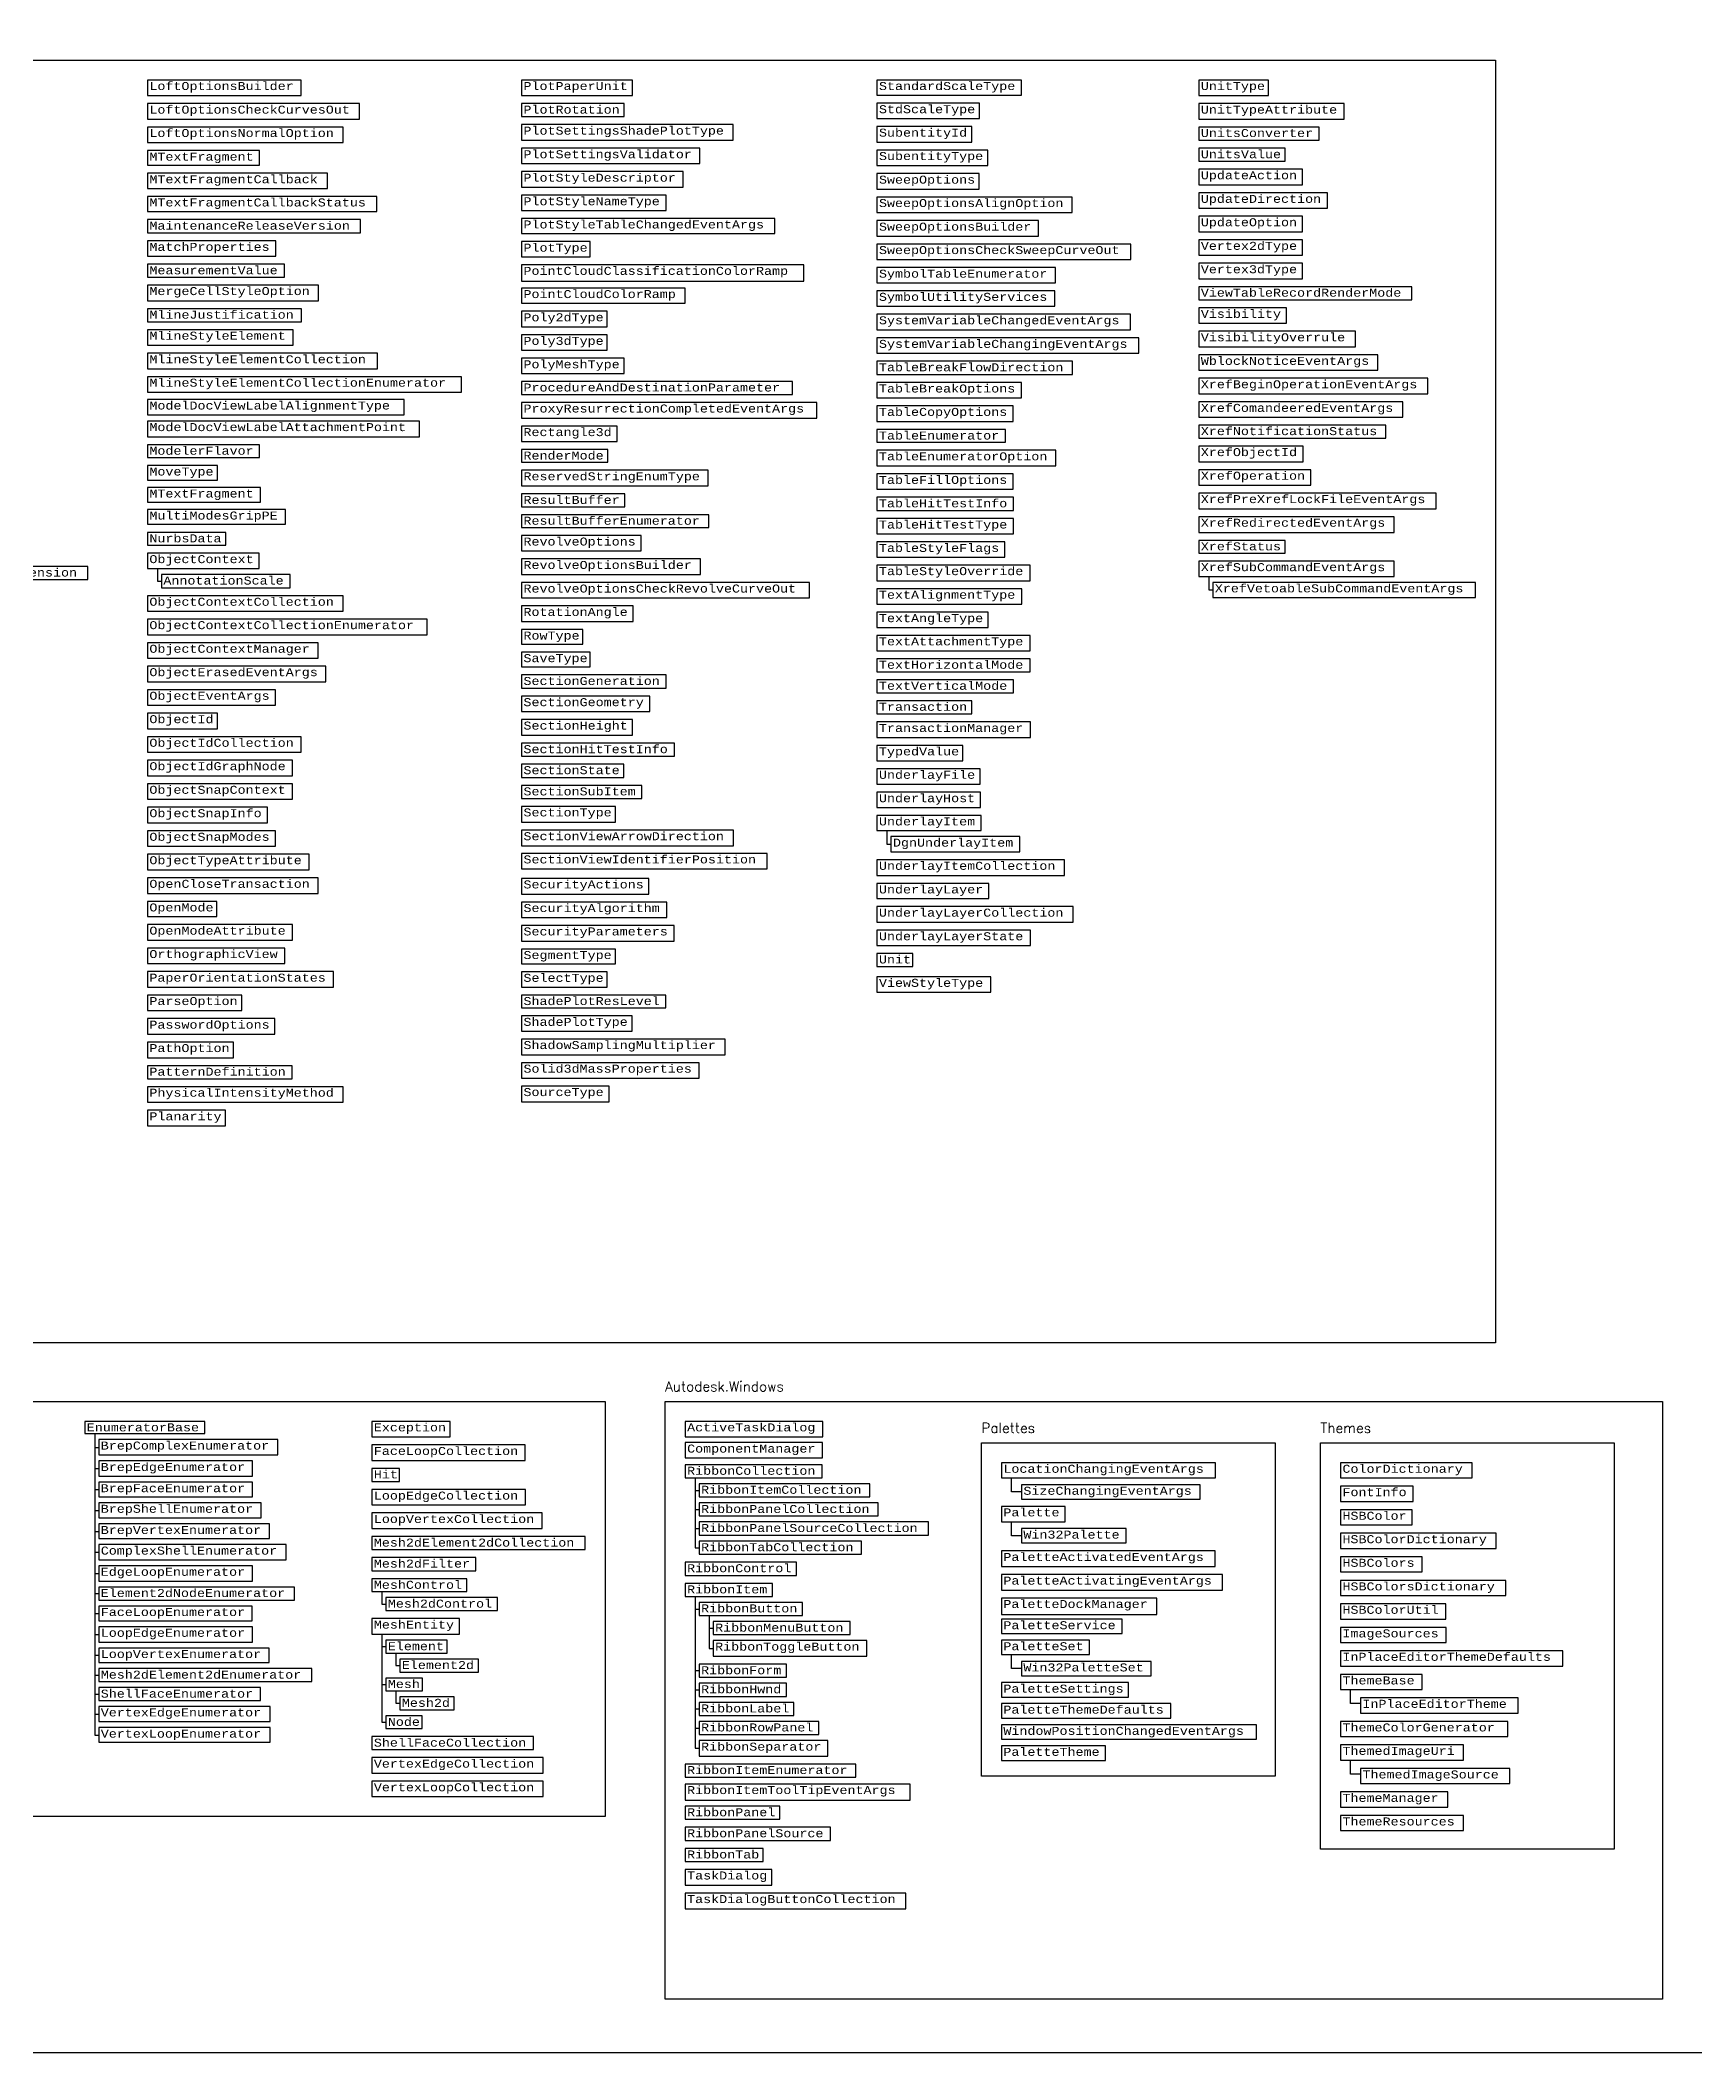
# Model space of a CAD drawing. Header units: inches. Extents: x 349 to 917, y -344 to 10.
# Drawn here: x 755.4 to 838.1, y -185.2 to -84.6 of the extents above; entities that cross this region are included whole.
import ezdxf

# ---------------------------------------------------------------- set-up
doc = ezdxf.new("R2010")
doc.units = ezdxf.units.IN
doc.header["$MEASUREMENT"] = 0
doc.layers.add('Managed classes', color=3, linetype='Continuous')
doc.layers.add('ObjectARX 2009 Managed classes', color=7, linetype='Continuous')
doc.styles.add('Categories', font='romanc.shx', dxfattribs={"height": 0.5})
doc.styles.add('PureManaged', font='cour.ttf', dxfattribs={"height": 0.4})
doc.styles.get("Standard").update_dxf_attribs({"font": 'cour.ttf'})

msp = doc.modelspace()

# ---------------------------------------------------------------- linework, layer by layer
for p, q in [((761.26, -111.04), (761.26, -111.67)), ((813.82, -111.43), (813.82, -112.11)), ((761.26, -111.67), (761.46, -111.67)), ((813.82, -112.11), (814.02, -112.11)), ((797.73, -124.14), (797.73, -124.82)), ((797.73, -124.82), (797.93, -124.82)), ((758.13, -154.28), (758.13, -169.35)), ((758.13, -154.97), (758.33, -154.97)), ((758.13, -156.03), (758.33, -156.03)), ((788.14, -156.49), (788.14, -159.99)), ((803.95, -157.2), (803.95, -156.5)), ((758.13, -157.07), (758.33, -157.07)), ((788.14, -157.12), (788.34, -157.12)), ((804.45, -157.2), (803.95, -157.2)), ((758.13, -158.12), (758.33, -158.12)), ((788.14, -158.08), (788.34, -158.08)), ((803.95, -159.39), (803.95, -158.69)), ((758.13, -159.17), (758.33, -159.17)), ((788.14, -159.03), (788.34, -159.03)), ((804.45, -159.39), (803.95, -159.39)), ((758.13, -160.21), (758.33, -160.21)), ((788.14, -159.99), (788.34, -159.99)), ((758.13, -161.27), (758.33, -161.27)), ((758.13, -162.28), (758.33, -162.28)), ((772.48, -162.18), (772.48, -162.8)), ((772.48, -162.8), (772.68, -162.8)), ((788.14, -162.42), (788.14, -170.01)), ((758.13, -163.27), (758.33, -163.27)), ((788.14, -163.05), (788.34, -163.05)), ((788.84, -163.38), (788.84, -165.02)), ((758.13, -164.32), (758.33, -164.32)), ((772.48, -164.31), (772.48, -168.71)), ((772.48, -164.93), (772.68, -164.93)), ((788.84, -164), (789.04, -164)), ((758.13, -165.36), (758.33, -165.36)), ((773.18, -165.25), (773.18, -165.87)), ((773.18, -165.87), (773.38, -165.87)), ((788.84, -165.02), (789.04, -165.02)), ((803.95, -166.03), (803.95, -165.33)), ((758.13, -166.35), (758.33, -166.35)), ((772.48, -166.82), (772.68, -166.82)), ((788.14, -166.13), (788.34, -166.13)), ((804.45, -166.03), (803.95, -166.03)), ((758.13, -167.3), (758.33, -167.3)), ((773.18, -167.14), (773.18, -167.76)), ((773.18, -167.76), (773.38, -167.76)), ((788.14, -167.09), (788.34, -167.09)), ((820.9, -167.77), (820.9, -167.08)), ((821.4, -167.77), (820.9, -167.77)), ((758.13, -168.3), (758.33, -168.3)), ((772.48, -168.71), (772.68, -168.71)), ((788.14, -168.04), (788.34, -168.04)), ((788.14, -169), (788.34, -169)), ((758.13, -169.35), (758.33, -169.35)), ((788.14, -170.01), (788.34, -170.01)), ((820.9, -171.3), (820.9, -170.6)), ((821.4, -171.3), (820.9, -171.3))]:
    msp.add_line(p, q)
for points in [[(636.23, 1.1), (917.48, 1.1), (917.48, -185.23), (636.23, -185.23)], [(639.23, -85.62), (828.15, -85.62), (828.15, -149.74), (639.23, -149.74)], [(760.76, -86.62), (760.76, -87.4), (768.44, -87.4), (768.44, -86.62)], [(779.46, -86.62), (779.46, -87.4), (785.01, -87.4), (785.01, -86.62)], [(797.23, -86.62), (797.23, -87.38), (804.46, -87.38), (804.46, -86.62)], [(813.32, -86.62), (813.32, -87.4), (816.8, -87.4), (816.8, -86.62)], [(760.76, -87.8), (760.76, -88.57), (771.37, -88.57), (771.37, -87.8)], [(779.46, -87.8), (779.46, -88.45), (784.6, -88.45), (784.6, -87.8)], [(797.23, -87.78), (797.23, -88.55), (802.36, -88.55), (802.36, -87.78)], [(813.32, -87.8), (813.32, -88.57), (820.58, -88.57), (820.58, -87.8)], [(760.76, -88.97), (760.76, -89.75), (770.54, -89.75), (770.54, -88.97)], [(779.46, -88.85), (779.46, -89.63), (790.05, -89.63), (790.05, -88.85)], [(797.23, -88.95), (797.23, -89.72), (801.98, -89.72), (801.98, -88.95)], [(813.32, -88.97), (813.32, -89.63), (819.34, -89.63), (819.34, -88.97)], [(760.76, -90.15), (760.76, -90.88), (766.36, -90.88), (766.36, -90.15)], [(779.46, -90.03), (779.46, -90.8), (788.38, -90.8), (788.38, -90.03)], [(797.23, -90.12), (797.23, -90.9), (802.78, -90.9), (802.78, -90.12)], [(813.32, -90.03), (813.32, -90.68), (817.64, -90.68), (817.64, -90.03)], [(760.76, -91.28), (760.76, -92.04), (769.76, -92.04), (769.76, -91.28)], [(779.46, -91.2), (779.46, -91.98), (787.54, -91.98), (787.54, -91.2)], [(797.23, -91.3), (797.23, -92.07), (802.34, -92.07), (802.34, -91.3)], [(813.32, -91.08), (813.32, -91.86), (818.5, -91.86), (818.5, -91.08)], [(760.76, -92.44), (760.76, -93.2), (772.23, -93.2), (772.23, -92.44)], [(779.46, -92.38), (779.46, -93.14), (786.69, -93.14), (786.69, -92.38)], [(797.23, -92.47), (797.23, -93.25), (806.99, -93.25), (806.99, -92.47)], [(813.32, -92.26), (813.32, -93.03), (819.76, -93.03), (819.76, -92.26)], [(779.46, -93.54), (779.46, -94.3), (792.13, -94.3), (792.13, -93.54)], [(813.32, -93.43), (813.32, -94.21), (818.5, -94.21), (818.5, -93.43)], [(760.76, -93.6), (760.76, -94.26), (771.42, -94.26), (771.42, -93.6)], [(797.23, -93.65), (797.23, -94.42), (805.31, -94.42), (805.31, -93.65)], [(760.76, -94.66), (760.76, -95.43), (767.18, -95.43), (767.18, -94.66)], [(779.46, -94.7), (779.46, -95.46), (782.9, -95.46), (782.9, -94.7)], [(797.23, -94.82), (797.23, -95.6), (809.92, -95.6), (809.92, -94.82)], [(813.32, -94.61), (813.32, -95.38), (818.51, -95.38), (818.51, -94.61)], [(760.76, -95.83), (760.76, -96.47), (767.62, -96.47), (767.62, -95.83)], [(779.46, -95.86), (779.46, -96.67), (793.57, -96.67), (793.57, -95.86)], [(797.23, -96), (797.23, -96.76), (806.15, -96.76), (806.15, -96)], [(813.32, -95.78), (813.32, -96.55), (818.51, -96.55), (818.51, -95.78)], [(760.76, -96.87), (760.76, -97.65), (769.31, -97.65), (769.31, -96.87)], [(779.46, -97.02), (779.46, -97.78), (787.64, -97.78), (787.64, -97.02)], [(797.23, -97.16), (797.23, -97.93), (806.12, -97.93), (806.12, -97.16)], [(813.32, -96.95), (813.32, -97.61), (823.97, -97.61), (823.97, -96.95)], [(760.76, -98.05), (760.76, -98.7), (768.47, -98.7), (768.47, -98.05)], [(779.46, -98.18), (779.46, -98.96), (783.75, -98.96), (783.75, -98.18)], [(797.23, -98.33), (797.23, -99.11), (809.9, -99.11), (809.9, -98.33)], [(813.32, -98.01), (813.32, -98.78), (817.7, -98.78), (817.7, -98.01)], [(760.76, -99.1), (760.76, -99.88), (768.04, -99.88), (768.04, -99.1)], [(779.46, -99.36), (779.46, -100.13), (783.75, -100.13), (783.75, -99.36)], [(797.23, -99.51), (797.23, -100.28), (810.32, -100.28), (810.32, -99.51)], [(813.32, -99.18), (813.32, -99.96), (821.16, -99.96), (821.16, -99.18)], [(760.76, -100.28), (760.76, -101.05), (772.26, -101.05), (772.26, -100.28)], [(779.46, -100.53), (779.46, -101.29), (784.59, -101.29), (784.59, -100.53)], [(813.32, -100.36), (813.32, -101.13), (822.26, -101.13), (822.26, -100.36)], [(760.76, -101.45), (760.76, -102.23), (776.46, -102.23), (776.46, -101.45)], [(797.23, -100.68), (797.23, -101.34), (807.01, -101.34), (807.01, -100.68)], [(813.32, -101.53), (813.32, -102.31), (824.77, -102.31), (824.77, -101.53)], [(760.76, -102.59), (760.76, -103.36), (773.59, -103.36), (773.59, -102.59)], [(779.46, -101.69), (779.46, -102.34), (793, -102.34), (793, -101.69)], [(797.23, -101.74), (797.23, -102.51), (804.46, -102.51), (804.46, -101.74)], [(779.46, -102.74), (779.46, -103.52), (794.23, -103.52), (794.23, -102.74)], [(797.23, -102.91), (797.23, -103.69), (804.04, -103.69), (804.04, -102.91)], [(813.32, -102.71), (813.32, -103.47), (823.51, -103.47), (823.51, -102.71)], [(760.76, -103.67), (760.76, -104.45), (774.36, -104.45), (774.36, -103.67)], [(779.46, -103.92), (779.46, -104.69), (784.24, -104.69), (784.24, -103.92)], [(797.23, -104.09), (797.23, -104.73), (803.65, -104.73), (803.65, -104.09)], [(813.32, -103.87), (813.32, -104.52), (822.67, -104.52), (822.67, -103.87)], [(760.76, -104.85), (760.76, -105.49), (766.37, -105.49), (766.37, -104.85)], [(779.46, -105.09), (779.46, -105.73), (783.78, -105.73), (783.78, -105.09)], [(797.23, -105.13), (797.23, -105.91), (806.17, -105.91), (806.17, -105.13)], [(813.32, -104.92), (813.32, -105.7), (818.53, -105.7), (818.53, -104.92)], [(760.76, -105.89), (760.76, -106.62), (764.26, -106.62), (764.26, -105.89)], [(779.46, -106.13), (779.46, -106.91), (788.79, -106.91), (788.79, -106.13)], [(797.23, -106.31), (797.23, -107.08), (804.04, -107.08), (804.04, -106.31)], [(813.32, -106.1), (813.32, -106.87), (818.92, -106.87), (818.92, -106.1)], [(760.76, -106.99), (760.76, -107.72), (766.41, -107.72), (766.41, -106.99)], [(779.46, -107.31), (779.46, -107.95), (784.63, -107.95), (784.63, -107.31)], [(797.23, -107.48), (797.23, -108.14), (804.06, -108.14), (804.06, -107.48)], [(813.32, -107.27), (813.32, -108.05), (825.19, -108.05), (825.19, -107.27)], [(760.76, -108.09), (760.76, -108.83), (767.67, -108.83), (767.67, -108.09)], [(779.46, -108.35), (779.46, -108.99), (788.83, -108.99), (788.83, -108.35)], [(797.23, -108.54), (797.23, -109.31), (804.05, -109.31), (804.05, -108.54)], [(813.32, -108.45), (813.32, -109.23), (823.09, -109.23), (823.09, -108.45)], [(760.76, -109.23), (760.76, -109.87), (764.68, -109.87), (764.68, -109.23)], [(779.46, -109.39), (779.46, -110.16), (785.44, -110.16), (785.44, -109.39)], [(813.32, -109.63), (813.32, -110.27), (817.63, -110.27), (817.63, -109.63)], [(760.76, -110.27), (760.76, -111.04), (766.34, -111.04), (766.34, -110.27)], [(779.46, -110.56), (779.46, -111.34), (788.41, -111.34), (788.41, -110.56)], [(797.23, -109.71), (797.23, -110.47), (803.62, -110.47), (803.62, -109.71)], [(745.52, -110.94), (745.52, -111.59), (757.78, -111.59), (757.78, -110.94)], [(761.46, -111.34), (761.46, -112), (767.9, -112), (767.9, -111.34)], [(797.23, -110.87), (797.23, -111.65), (804.89, -111.65), (804.89, -110.87)], [(813.32, -110.67), (813.32, -111.43), (823.09, -111.43), (823.09, -110.67)], [(760.76, -112.4), (760.76, -113.17), (770.55, -113.17), (770.55, -112.4)], [(779.46, -111.74), (779.46, -112.51), (793.86, -112.51), (793.86, -111.74)], [(797.23, -112.05), (797.23, -112.82), (804.47, -112.82), (804.47, -112.05)], [(814.02, -111.73), (814.02, -112.49), (827.15, -112.49), (827.15, -111.73)], [(760.76, -113.57), (760.76, -114.35), (774.75, -114.35), (774.75, -113.57)], [(779.46, -112.91), (779.46, -113.69), (785.04, -113.69), (785.04, -112.91)], [(797.23, -113.22), (797.23, -113.98), (802.79, -113.98), (802.79, -113.22)], [(779.46, -114.09), (779.46, -114.82), (782.52, -114.82), (782.52, -114.09)], [(797.23, -114.38), (797.23, -115.15), (804.89, -115.15), (804.89, -114.38)], [(760.76, -114.75), (760.76, -115.52), (769.29, -115.52), (769.29, -114.75)], [(779.46, -115.22), (779.46, -115.96), (782.9, -115.96), (782.9, -115.22)], [(797.23, -115.55), (797.23, -116.2), (804.89, -116.2), (804.89, -115.55)], [(760.76, -115.92), (760.76, -116.7), (769.68, -116.7), (769.68, -115.92)], [(779.46, -116.36), (779.46, -117.02), (786.7, -117.02), (786.7, -116.36)], [(797.23, -116.6), (797.23, -117.25), (804.05, -117.25), (804.05, -116.6)], [(760.76, -117.1), (760.76, -117.87), (767.16, -117.87), (767.16, -117.1)], [(779.46, -117.42), (779.46, -118.19), (785.88, -118.19), (785.88, -117.42)], [(797.23, -117.65), (797.23, -118.31), (801.97, -118.31), (801.97, -117.65)], [(760.76, -118.27), (760.76, -119.05), (764.27, -119.05), (764.27, -118.27)], [(779.46, -118.59), (779.46, -119.37), (785.01, -119.37), (785.01, -118.59)], [(760.76, -119.45), (760.76, -120.22), (768.45, -120.22), (768.45, -119.45)], [(797.23, -118.71), (797.23, -119.48), (804.91, -119.48), (804.91, -118.71)], [(760.76, -120.62), (760.76, -121.4), (768.02, -121.4), (768.02, -120.62)], [(779.46, -119.77), (779.46, -120.42), (787.11, -120.42), (787.11, -119.77)], [(797.23, -119.88), (797.23, -120.65), (801.53, -120.65), (801.53, -119.88)], [(779.46, -120.82), (779.46, -121.48), (784.58, -121.48), (784.58, -120.82)], [(797.23, -121.05), (797.23, -121.82), (802.39, -121.82), (802.39, -121.05)], [(760.76, -121.8), (760.76, -122.57), (768.02, -122.57), (768.02, -121.8)], [(779.46, -121.88), (779.46, -122.53), (785.47, -122.53), (785.47, -121.88)], [(797.23, -122.22), (797.23, -122.98), (802.4, -122.98), (802.4, -122.22)], [(760.76, -122.97), (760.76, -123.75), (766.76, -123.75), (766.76, -122.97)], [(779.46, -122.93), (779.46, -123.71), (784.16, -123.71), (784.16, -122.93)], [(797.23, -123.38), (797.23, -124.14), (802.44, -124.14), (802.44, -123.38)], [(760.76, -124.15), (760.76, -124.92), (767.16, -124.92), (767.16, -124.15)], [(779.46, -124.12), (779.46, -124.9), (790.06, -124.9), (790.06, -124.12)], [(797.93, -124.44), (797.93, -125.2), (804.38, -125.2), (804.38, -124.44)], [(760.76, -125.32), (760.76, -126.1), (768.85, -126.1), (768.85, -125.32)], [(779.46, -125.28), (779.46, -126.05), (791.75, -126.05), (791.75, -125.28)], [(797.23, -125.6), (797.23, -126.38), (806.61, -126.38), (806.61, -125.6)], [(760.76, -126.5), (760.76, -127.28), (769.29, -127.28), (769.29, -126.5)], [(779.46, -126.53), (779.46, -127.31), (785.83, -127.31), (785.83, -126.53)], [(760.76, -127.68), (760.76, -128.44), (764.23, -128.44), (764.23, -127.68)], [(779.46, -127.71), (779.46, -128.48), (786.73, -128.48), (786.73, -127.71)], [(797.23, -126.78), (797.23, -127.54), (802.83, -127.54), (802.83, -126.78)], [(797.23, -127.94), (797.23, -128.72), (807.03, -128.72), (807.03, -127.94)], [(760.76, -128.84), (760.76, -129.61), (768.01, -129.61), (768.01, -128.84)], [(779.46, -128.88), (779.46, -129.66), (787.09, -129.66), (787.09, -128.88)], [(797.23, -129.12), (797.23, -129.88), (804.91, -129.88), (804.91, -129.12)], [(760.76, -130.01), (760.76, -130.79), (767.63, -130.79), (767.63, -130.01)], [(779.46, -130.06), (779.46, -130.8), (784.16, -130.8), (784.16, -130.06)], [(797.23, -130.28), (797.23, -130.93), (799.03, -130.93), (799.03, -130.28)], [(760.76, -131.19), (760.76, -131.96), (770.07, -131.96), (770.07, -131.19)], [(779.46, -131.2), (779.46, -131.96), (783.74, -131.96), (783.74, -131.2)], [(797.23, -131.45), (797.23, -132.21), (802.93, -132.21), (802.93, -131.45)], [(760.76, -132.36), (760.76, -133.14), (765.48, -133.14), (765.48, -132.36)], [(779.46, -132.36), (779.46, -133), (786.67, -133), (786.67, -132.36)], [(760.76, -133.54), (760.76, -134.31), (767.13, -134.31), (767.13, -133.54)], [(779.46, -133.4), (779.46, -134.16), (785, -134.16), (785, -133.4)], [(760.76, -134.71), (760.76, -135.49), (765.06, -135.49), (765.06, -134.71)], [(779.46, -134.56), (779.46, -135.34), (789.64, -135.34), (789.64, -134.56)], [(779.46, -135.74), (779.46, -136.51), (788.35, -136.51), (788.35, -135.74)], [(760.76, -135.89), (760.76, -136.54), (768, -136.54), (768, -135.89)], [(760.76, -136.94), (760.76, -137.72), (770.55, -137.72), (770.55, -136.94)], [(779.46, -136.91), (779.46, -137.69), (783.84, -137.69), (783.84, -136.91)], [(760.76, -138.12), (760.76, -138.89), (764.66, -138.89), (764.66, -138.12)], [(743.83, -152.67), (783.64, -152.67), (783.64, -173.43), (743.83, -173.43)], [(786.64, -152.67), (836.49, -152.67), (836.49, -182.56), (786.64, -182.56)], [(757.63, -153.67), (757.63, -154.28), (763.63, -154.28), (763.63, -153.67)], [(771.98, -153.67), (771.98, -154.45), (775.89, -154.45), (775.89, -153.67)], [(787.64, -153.67), (787.64, -154.45), (794.53, -154.45), (794.53, -153.67)], [(758.33, -154.58), (758.33, -155.35), (767.28, -155.35), (767.28, -154.58)], [(771.98, -154.85), (771.98, -155.62), (779.65, -155.62), (779.65, -154.85)], [(787.64, -154.73), (787.64, -155.5), (794.5, -155.5), (794.5, -154.73)], [(802.45, -154.74), (817.13, -154.74), (817.13, -171.41), (802.45, -171.41)], [(819.4, -154.74), (834.08, -154.74), (834.08, -175.06), (819.4, -175.06)], [(758.33, -155.65), (758.33, -156.41), (766.02, -156.41), (766.02, -155.65)], [(787.64, -155.84), (787.64, -156.49), (794.49, -156.49), (794.49, -155.84)], [(803.45, -155.74), (803.45, -156.5), (814.15, -156.5), (814.15, -155.74)], [(820.4, -155.74), (820.4, -156.5), (826.99, -156.5), (826.99, -155.74)], [(758.33, -156.71), (758.33, -157.44), (766.02, -157.44), (766.02, -156.71)], [(771.98, -156.02), (771.98, -156.68), (773.36, -156.68), (773.36, -156.02)], [(788.34, -156.79), (788.34, -157.45), (796.87, -157.45), (796.87, -156.79)], [(804.45, -156.84), (804.45, -157.56), (813.39, -157.56), (813.39, -156.84)], [(820.4, -156.91), (820.4, -157.67), (824.04, -157.67), (824.04, -156.91)], [(758.33, -157.74), (758.33, -158.5), (766.44, -158.5), (766.44, -157.74)], [(771.98, -157.08), (771.98, -157.85), (779.66, -157.85), (779.66, -157.08)], [(788.34, -157.75), (788.34, -158.4), (797.29, -158.4), (797.29, -157.75)], [(803.45, -157.92), (803.45, -158.69), (806.64, -158.69), (806.64, -157.92)], [(758.33, -158.8), (758.33, -159.53), (766.86, -159.53), (766.86, -158.8)], [(771.98, -158.25), (771.98, -159.03), (780.5, -159.03), (780.5, -158.25)], [(788.34, -158.7), (788.34, -159.36), (799.81, -159.36), (799.81, -158.7)], [(820.4, -158.09), (820.4, -158.85), (823.99, -158.85), (823.99, -158.09)], [(758.33, -159.83), (758.33, -160.59), (767.69, -160.59), (767.69, -159.83)], [(771.98, -159.43), (771.98, -160.08), (782.64, -160.08), (782.64, -159.43)], [(788.34, -159.66), (788.34, -160.31), (796.45, -160.31), (796.45, -159.66)], [(804.45, -159.03), (804.45, -159.75), (809.69, -159.75), (809.69, -159.03)], [(820.4, -159.26), (820.4, -160.03), (828.19, -160.03), (828.19, -159.26)], [(758.33, -160.89), (758.33, -161.65), (766.02, -161.65), (766.02, -160.89)], [(771.98, -160.48), (771.98, -161.14), (777.18, -161.14), (777.18, -160.48)], [(787.64, -160.71), (787.64, -161.37), (793.21, -161.37), (793.21, -160.71)], [(803.45, -160.15), (803.45, -160.93), (814.13, -160.93), (814.13, -160.15)], [(820.4, -160.44), (820.4, -161.2), (824.49, -161.2), (824.49, -160.44)], [(758.33, -161.95), (758.33, -162.6), (768.12, -162.6), (768.12, -161.95)], [(771.98, -161.54), (771.98, -162.18), (776.73, -162.18), (776.73, -161.54)], [(787.64, -161.77), (787.64, -162.42), (792.01, -162.42), (792.01, -161.77)], [(803.45, -161.33), (803.45, -162.1), (814.51, -162.1), (814.51, -161.33)], [(820.4, -161.62), (820.4, -162.38), (828.67, -162.38), (828.67, -161.62)], [(758.33, -162.9), (758.33, -163.64), (766, -163.64), (766, -162.9)], [(772.68, -162.48), (772.68, -163.13), (778.27, -163.13), (778.27, -162.48)], [(788.34, -162.72), (788.34, -163.38), (793.51, -163.38), (793.51, -162.72)], [(803.45, -162.5), (803.45, -163.32), (811.22, -163.32), (811.22, -162.5)], [(820.4, -162.79), (820.4, -163.55), (825.67, -163.55), (825.67, -162.79)], [(758.33, -163.94), (758.33, -164.7), (766.01, -164.7), (766.01, -163.94)], [(771.98, -163.53), (771.98, -164.31), (776.36, -164.31), (776.36, -163.53)], [(789.04, -163.68), (789.04, -164.33), (795.89, -164.33), (795.89, -163.68)], [(803.45, -163.56), (803.45, -164.28), (809.49, -164.28), (809.49, -163.56)], [(820.4, -163.97), (820.4, -164.73), (825.68, -164.73), (825.68, -163.97)], [(772.68, -164.61), (772.68, -165.25), (775.75, -165.25), (775.75, -164.61)], [(789.04, -164.63), (789.04, -165.41), (796.73, -165.41), (796.73, -164.63)], [(803.45, -164.61), (803.45, -165.33), (807.85, -165.33), (807.85, -164.61)], [(758.33, -165), (758.33, -165.73), (766.85, -165.73), (766.85, -165)], [(773.38, -165.55), (773.38, -166.2), (777.32, -166.2), (777.32, -165.55)], [(788.34, -165.81), (788.34, -166.46), (792.71, -166.46), (792.71, -165.81)], [(804.45, -165.67), (804.45, -166.39), (810.94, -166.39), (810.94, -165.67)], [(820.4, -165.14), (820.4, -165.9), (831.52, -165.9), (831.52, -165.14)], [(758.33, -166.03), (758.33, -166.68), (768.98, -166.68), (768.98, -166.03)], [(758.33, -166.98), (758.33, -167.62), (766.41, -167.62), (766.41, -166.98)], [(772.68, -166.5), (772.68, -167.14), (774.52, -167.14), (774.52, -166.5)], [(788.34, -166.76), (788.34, -167.42), (792.7, -167.42), (792.7, -166.76)], [(803.45, -166.73), (803.45, -167.45), (809.81, -167.45), (809.81, -166.73)], [(820.4, -166.32), (820.4, -167.08), (824.49, -167.08), (824.49, -166.32)], [(758.33, -167.92), (758.33, -168.68), (766.89, -168.68), (766.89, -167.92)], [(773.38, -167.44), (773.38, -168.09), (776.09, -168.09), (776.09, -167.44)], [(788.34, -167.72), (788.34, -168.37), (793.07, -168.37), (793.07, -167.72)], [(803.45, -167.78), (803.45, -168.5), (811.92, -168.5), (811.92, -167.78)], [(821.4, -167.49), (821.4, -168.25), (829.29, -168.25), (829.29, -167.49)], [(758.33, -168.98), (758.33, -169.71), (766.89, -169.71), (766.89, -168.98)], [(772.68, -168.39), (772.68, -169.03), (774.49, -169.03), (774.49, -168.39)], [(788.34, -168.67), (788.34, -169.33), (794.33, -169.33), (794.33, -168.67)], [(803.45, -168.84), (803.45, -169.56), (816.2, -169.56), (816.2, -168.84)], [(820.4, -168.67), (820.4, -169.43), (828.76, -169.43), (828.76, -168.67)], [(771.98, -169.43), (771.98, -170.08), (780.06, -170.08), (780.06, -169.43)], [(788.34, -169.63), (788.34, -170.4), (794.77, -170.4), (794.77, -169.63)], [(803.45, -169.89), (803.45, -170.62), (808.65, -170.62), (808.65, -169.89)], [(820.4, -169.84), (820.4, -170.6), (826.55, -170.6), (826.55, -169.84)], [(771.98, -170.48), (771.98, -171.26), (780.54, -171.26), (780.54, -170.48)], [(787.64, -170.8), (787.64, -171.46), (796.17, -171.46), (796.17, -170.8)], [(821.4, -171.02), (821.4, -171.78), (828.86, -171.78), (828.86, -171.02)], [(771.98, -171.66), (771.98, -172.43), (780.54, -172.43), (780.54, -171.66)], [(787.64, -171.8), (787.64, -172.6), (798.89, -172.6), (798.89, -171.8)], [(787.64, -172.91), (787.64, -173.56), (792.37, -173.56), (792.37, -172.91)], [(820.4, -172.19), (820.4, -172.95), (825.77, -172.95), (825.77, -172.19)], [(787.64, -173.96), (787.64, -174.62), (794.9, -174.62), (794.9, -173.96)], [(820.4, -173.37), (820.4, -174.13), (826.55, -174.13), (826.55, -173.37)], [(787.64, -175.02), (787.64, -175.67), (791.55, -175.67), (791.55, -175.02)], [(787.64, -176.07), (787.64, -176.85), (791.97, -176.85), (791.97, -176.07)], [(787.64, -177.25), (787.64, -178.03), (798.67, -178.03), (798.67, -177.25)]]:
    msp.add_lwpolyline(points, close=True)

# ---------------------------------------------------------------- texts
at = {"color": 1, "char_height": 0.5, "attachment_point": 1, "style": 'Categories'}
for s, insert, width in [('Autodesk.Windows', (786.64, -151.67), 12.851), ('Palettes', (802.45, -153.75), 14.6803), ('Themes', (819.4, -153.75), 14.6803)]:
    msp.add_mtext(s, dxfattribs=dict(at, insert=insert, width=width))
at = {"layer": 'Managed classes', "char_height": 0.4, "attachment_point": 1, "style": 'PureManaged'}
for s, insert in [('{\\Fcourier new;LoftOptionsBuilder}', (760.86, -86.72)), ('{\\Fcourier new;PlotPaperUnit}', (779.56, -86.72)), ('{\\Fcourier new;StandardScaleType}', (797.33, -86.72)), ('{\\Fcourier new;UnitType}', (813.42, -86.72)), ('{\\Fcourier new;LoftOptionsCheckCurvesOut}', (760.86, -87.9)), ('{\\Fcourier new;PlotRotation}', (779.56, -87.9)), ('{\\Fcourier new;StdScaleType}', (797.33, -87.88)), ('{\\Fcourier new;UnitTypeAttribute}', (813.42, -87.9)), ('{\\Fcourier new;LoftOptionsNormalOption}', (760.86, -89.07)), ('{\\Fcourier new;PlotSettingsShadePlotType}', (779.56, -88.95)), ('{\\Fcourier new;SubentityId}', (797.33, -89.05)), ('{\\Fcourier new;UnitsConverter}', (813.42, -89.07)), ('{\\Fcourier new;MTextFragment}', (760.86, -90.25)), ('{\\Fcourier new;PlotSettingsValidator}', (779.56, -90.13)), ('{\\Fcourier new;SubentityType}', (797.33, -90.22)), ('{\\Fcourier new;UnitsValue}', (813.42, -90.13)), ('{\\Fcourier new;MTextFragmentCallback}', (760.86, -91.38)), ('{\\Fcourier new;PlotStyleDescriptor}', (779.56, -91.3)), ('{\\Fcourier new;SweepOptions}', (797.33, -91.4)), ('{\\Fcourier new;UpdateAction}', (813.42, -91.18)), ('{\\Fcourier new;MTextFragmentCallbackStatus}', (760.86, -92.54)), ('{\\Fcourier new;PlotStyleNameType}', (779.56, -92.48)), ('{\\Fcourier new;SweepOptionsAlignOption}', (797.33, -92.57)), ('{\\Fcourier new;UpdateDirection}', (813.42, -92.36)), ('{\\Fcourier new;UpdateOption}', (813.42, -93.53)), ('{\\Fcourier new;MaintenanceReleaseVersion}', (760.86, -93.7)), ('{\\Fcourier new;PlotStyleTableChangedEventArgs}', (779.56, -93.64)), ('{\\Fcourier new;SweepOptionsBuilder}', (797.33, -93.75)), ('{\\Fcourier new;MatchProperties}', (760.86, -94.76)), ('{\\Fcourier new;PlotType}', (779.56, -94.8)), ('{\\Fcourier new;SweepOptionsCheckSweepCurveOut}', (797.33, -94.92)), ('{\\Fcourier new;Vertex2dType}', (813.42, -94.71)), ('{\\Fcourier new;MeasurementValue}', (760.86, -95.93)), ('{\\Fcourier new|c0;PointCloudClassificationColorRamp}', (779.56, -95.96)), ('{\\Fcourier new;SymbolTableEnumerator}', (797.33, -96.1)), ('{\\Fcourier new;Vertex3dType}', (813.42, -95.88)), ('{\\Fcourier new;MergeCellStyleOption}', (760.86, -96.97)), ('{\\Fcourier new|c0;PointCloudColorRamp}', (779.56, -97.12)), ('{\\Fcourier new;SymbolUtilityServices}', (797.33, -97.26)), ('{\\Fcourier new;ViewTableRecordRenderMode}', (813.42, -97.05)), ('{\\Fcourier new;MlineJustification}', (760.86, -98.15)), ('{\\Fcourier new;Poly2dType}', (779.56, -98.28)), ('{\\Fcourier new;SystemVariableChangedEventArgs}', (797.33, -98.43)), ('{\\Fcourier new;Visibility}', (813.42, -98.11)), ('{\\Fcourier new;MlineStyleElement}', (760.86, -99.2)), ('{\\Fcourier new;Poly3dType}', (779.56, -99.46)), ('{\\Fcourier new;SystemVariableChangingEventArgs}', (797.33, -99.61)), ('{\\Fcourier new|c0;VisibilityOverrule}', (813.42, -99.28)), ('{\\Fcourier new;MlineStyleElementCollection}', (760.86, -100.38)), ('{\\Fcourier new;PolyMeshType}', (779.56, -100.63)), ('{\\Fcourier new;WblockNoticeEventArgs}', (813.42, -100.46)), ('{\\Fcourier new;MlineStyleElementCollectionEnumerator}', (760.86, -101.55)), ('{\\Fcourier new;TableBreakFlowDirection}', (797.33, -100.78)), ('{\\Fcourier new;XrefBeginOperationEventArgs}', (813.42, -101.63)), ('{\\Fcourier new;ProcedureAndDestinationParameter}', (779.56, -101.79)), ('{\\Fcourier new;TableBreakOptions}', (797.33, -101.84)), ('{\\Fcourier new|c0;ModelDocViewLabelAlignmentType}', (760.86, -102.69)), ('{\\Fcourier new;ProxyResurrectionCompletedEventArgs}', (779.56, -102.84)), ('{\\Fcourier new;TableCopyOptions}', (797.33, -103.01)), ('{\\Fcourier new;XrefComandeeredEventArgs}', (813.42, -102.81)), ('{\\Fcourier new|c0;ModelDocViewLabelAttachmentPoint}', (760.86, -103.77)), ('{\\Fcourier new;Rectangle3d}', (779.56, -104.02)), ('{\\Fcourier new;TableEnumerator}', (797.33, -104.19)), ('{\\Fcourier new;XrefNotificationStatus}', (813.42, -103.97)), ('{\\Fcourier new;ModelerFlavor}', (760.86, -104.95)), ('{\\Fcourier new;RenderMode}', (779.56, -105.19)), ('{\\Fcourier new;TableEnumeratorOption}', (797.33, -105.23)), ('{\\Fcourier new;XrefObjectId}', (813.42, -105.02)), ('{\\Fcourier new;MoveType}', (760.86, -105.99)), ('{\\Fcourier new|c0;ReservedStringEnumType}', (779.56, -106.23)), ('{\\Fcourier new;TableFillOptions}', (797.33, -106.41)), ('{\\Fcourier new;XrefOperation}', (813.42, -106.2)), ('{\\Fcourier new|c0;MTextFragment}', (760.86, -107.09)), ('{\\Fcourier new;ResultBuffer}', (779.56, -107.41)), ('{\\Fcourier new;TableHitTestInfo}', (797.33, -107.58)), ('{\\Fcourier new;XrefPreXrefLockFileEventArgs}', (813.42, -107.37)), ('{\\Fcourier new|c0;MultiModesGripPE}', (760.86, -108.19)), ('{\\Fcourier new;ResultBufferEnumerator}', (779.56, -108.45)), ('{\\Fcourier new;TableHitTestType}', (797.33, -108.64)), ('{\\Fcourier new;XrefRedirectedEventArgs}', (813.42, -108.55)), ('{\\Fcourier new;NurbsData}', (760.86, -109.33)), ('{\\Fcourier new;RevolveOptions}', (779.56, -109.49)), ('{\\Fcourier new;ObjectContext}', (760.86, -110.37)), ('{\\Fcourier new;RevolveOptionsBuilder}', (779.56, -110.66)), ('{\\Fcourier new;TableStyleFlags}', (797.33, -109.81)), ('{\\Fcourier new;XrefStatus}', (813.42, -109.73)), ('{\\Fcourier new;InterferenceProtocolExtension}', (745.62, -111.04)), ('{\\Fcourier new;AnnotationScale}', (761.56, -111.44)), ('{\\Fcourier new;TableStyleOverride}', (797.33, -110.97)), ('{\\Fcourier new;XrefSubCommandEventArgs}', (813.42, -110.77)), ('{\\Fcourier new;ObjectContextCollection}', (760.86, -112.5)), ('{\\Fcourier new;RevolveOptionsCheckRevolveCurveOut}', (779.56, -111.84)), ('{\\Fcourier new;TextAlignmentType}', (797.33, -112.15)), ('{\\Fcourier new;XrefVetoableSubCommandEventArgs}', (814.12, -111.83)), ('{\\Fcourier new;ObjectContextCollectionEnumerator}', (760.86, -113.67)), ('{\\Fcourier new;RotationAngle}', (779.56, -113.01)), ('{\\Fcourier new;TextAngleType}', (797.33, -113.32)), ('{\\Fcourier new;RowType}', (779.56, -114.19)), ('{\\Fcourier new;TextAttachmentType}', (797.33, -114.48)), ('{\\Fcourier new;ObjectContextManager}', (760.86, -114.85)), ('{\\Fcourier new;SaveType}', (779.56, -115.32)), ('{\\Fcourier new;TextHorizontalMode}', (797.33, -115.65)), ('{\\Fcourier new;ObjectErasedEventArgs}', (760.86, -116.02)), ('{\\Fcourier new;SectionGeneration}', (779.56, -116.46)), ('{\\Fcourier new;TextVerticalMode}', (797.33, -116.7)), ('{\\Fcourier new;ObjectEventArgs}', (760.86, -117.2)), ('{\\Fcourier new;SectionGeometry}', (779.56, -117.52)), ('{\\Fcourier new;ObjectId}', (760.86, -118.37)), ('{\\Fcourier new;SectionHeight}', (779.56, -118.69)), ('{\\Fcourier new;Transaction}', (797.33, -117.75)), ('{\\Fcourier new;ObjectIdCollection}', (760.86, -119.55)), ('{\\Fcourier new;TransactionManager}', (797.33, -118.81)), ('{\\Fcourier new|c0;ObjectIdGraphNode}', (760.86, -120.72)), ('{\\Fcourier new;SectionHitTestInfo}', (779.56, -119.87)), ('{\\Fcourier new;TypedValue}', (797.33, -119.98)), ('{\\Fcourier new;SectionState}', (779.56, -120.92)), ('{\\Fcourier new;UnderlayFile}', (797.33, -121.15)), ('{\\Fcourier new;ObjectSnapContext}', (760.86, -121.9)), ('{\\Fcourier new;SectionSubItem}', (779.56, -121.98)), ('{\\Fcourier new;UnderlayHost}', (797.33, -122.32)), ('{\\Fcourier new;ObjectSnapInfo}', (760.86, -123.07)), ('{\\Fcourier new;SectionType}', (779.56, -123.03)), ('{\\Fcourier new;UnderlayItem}', (797.33, -123.48)), ('{\\Fcourier new;ObjectSnapModes}', (760.86, -124.25)), ('{\\Fcourier new|c0;SectionViewArrowDirection}', (779.56, -124.22)), ('{\\Fcourier new;DgnUnderlayItem}', (798.03, -124.54)), ('{\\Fcourier new;ObjectTypeAttribute}', (760.86, -125.42)), ('{\\Fcourier new|c0;SectionViewIdentifierPosition}', (779.56, -125.38)), ('{\\Fcourier new;UnderlayItemCollection}', (797.33, -125.7)), ('{\\Fcourier new;SecurityActions}', (779.56, -126.63)), ('{\\Fcourier new;OpenMode}', (760.86, -127.78)), ('{\\Fcourier new;UnderlayLayer}', (797.33, -126.88)), ('{\\Fcourier new;SecurityAlgorithm}', (779.56, -127.81)), ('{\\Fcourier new;UnderlayLayerCollection}', (797.33, -128.04)), ('{\\Fcourier new;OpenModeAttribute}', (760.86, -128.94)), ('{\\Fcourier new;SecurityParameters}', (779.56, -128.98)), ('{\\Fcourier new;UnderlayLayerState}', (797.33, -129.22)), ('{\\Fcourier new;OrthographicView}', (760.86, -130.11)), ('{\\Fcourier new;SegmentType}', (779.56, -130.16)), ('{\\Fcourier new;Unit}', (797.33, -130.38)), ('{\\Fcourier new;PaperOrientationStates}', (760.86, -131.29)), ('{\\Fcourier new;SelectType}', (779.56, -131.3)), ('{\\Fcourier new|c0;ViewStyleType}', (797.33, -131.55)), ('{\\Fcourier new;ParseOption}', (760.86, -132.46)), ('{\\Fcourier new;ShadePlotResLevel}', (779.56, -132.46)), ('{\\Fcourier new;PasswordOptions}', (760.86, -133.64)), ('{\\Fcourier new;ShadePlotType}', (779.56, -133.5)), ('{\\Fcourier new;PathOption}', (760.86, -134.81)), ('{\\Fcourier new;ShadowSamplingMultiplier}', (779.56, -134.66)), ('{\\Fcourier new;Solid3dMassProperties}', (779.56, -135.84)), ('{\\Fcourier new;PatternDefinition}', (760.86, -135.99)), ('{\\Fcourier new;PhysicalIntensityMethod}', (760.86, -137.04)), ('{\\Fcourier new|c0;SourceType}', (779.56, -137.01)), ('{\\Fcourier new;Planarity}', (760.86, -138.22))]:
    msp.add_mtext(s, dxfattribs=dict(at, insert=insert))
at = {"layer": 'ObjectARX 2009 Managed classes', "color": 3, "char_height": 0.4, "attachment_point": 1}
for s, insert in [('{\\Fcourier new;OpenCloseTransaction}', (760.86, -126.6)), ('{\\Fcourier new;EnumeratorBase}', (757.73, -153.77)), ('{\\Fcourier new;Exception}', (772.08, -153.77)), ('{\\Fcourier new;ActiveTaskDialog}', (787.74, -153.77)), ('{\\Fcourier new;BrepComplexEnumerator}', (758.43, -154.68)), ('{\\Fcourier new;FaceLoopCollection}', (772.08, -154.95)), ('{\\Fcourier new|c0;ComponentManager}', (787.74, -154.83)), ('{\\Fcourier new;BrepEdgeEnumerator}', (758.43, -155.75)), ('{\\Fcourier new;RibbonCollection}', (787.74, -155.94)), ('{\\Fcourier new|c0;LocationChangingEventArgs}', (803.55, -155.84)), ('{\\Fcourier new|c0;ColorDictionary}', (820.5, -155.84)), ('{\\Fcourier new;BrepFaceEnumerator}', (758.43, -156.81)), ('{\\Fcourier new;Hit}', (772.08, -156.12)), ('{\\Fcourier new;RibbonItemCollection}', (788.44, -156.89)), ('{\\Fcourier new|c0;SizeChangingEventArgs}', (804.55, -156.94)), ('{\\Fcourier new;BrepShellEnumerator}', (758.43, -157.84)), ('{\\Fcourier new;LoopEdgeCollection}', (772.08, -157.18)), ('{\\Fcourier new;RibbonPanelCollection}', (788.44, -157.85)), ('{\\Fcourier new|c0;FontInfo}', (820.5, -157.01)), ('{\\Fcourier new;BrepVertexEnumerator}', (758.43, -158.9)), ('{\\Fcourier new;LoopVertexCollection}', (772.08, -158.35)), ('{\\Fcourier new;RibbonPanelSourceCollection}', (788.44, -158.8)), ('{\\Fcourier new|c0;Palette}', (803.55, -158.02)), ('{\\Fcourier new|c0;HSBColor}', (820.5, -158.19)), ('{\\Fcourier new;ComplexShellEnumerator}', (758.43, -159.93)), ('{\\Fcourier new;Mesh2dElement2dCollection}', (772.08, -159.53)), ('{\\Fcourier new;RibbonTabCollection}', (788.44, -159.76)), ('{\\Fcourier new|c0;Win32Palette}', (804.55, -159.13)), ('{\\Fcourier new|c0;HSBColorDictionary}', (820.5, -159.36)), ('{\\Fcourier new;EdgeLoopEnumerator}', (758.43, -160.99)), ('{\\Fcourier new;Mesh2dFilter}', (772.08, -160.58)), ('{\\Fcourier new;RibbonControl}', (787.74, -160.81)), ('{\\Fcourier new|c0;PaletteActivatedEventArgs}', (803.55, -160.25)), ('{\\Fcourier new|c0;HSBColors}', (820.5, -160.54)), ('{\\Fcourier new;MeshControl}', (772.08, -161.64)), ('{\\Fcourier new;RibbonItem}', (787.74, -161.87)), ('{\\Fcourier new|c0;PaletteActivatingEventArgs}', (803.55, -161.43)), ('{\\Fcourier new|c0;HSBColorsDictionary}', (820.5, -161.72)), ('{\\Fcourier new;Element2dNodeEnumerator}', (758.43, -162.05)), ('{\\Fcourier new;Mesh2dControl}', (772.78, -162.58)), ('{\\Fcourier new;RibbonButton}', (788.44, -162.82)), ('{\\Fcourier new|c0;PaletteDockManager}', (803.55, -162.6)), ('{\\Fcourier new|c0;HSBColorUtil}', (820.5, -162.89)), ('{\\Fcourier new;FaceLoopEnumerator}', (758.43, -163)), ('{\\Fcourier new;MeshEntity}', (772.08, -163.63)), ('{\\Fcourier new;RibbonMenuButton}', (789.14, -163.78)), ('{\\Fcourier new|c0;PaletteService}', (803.55, -163.66)), ('{\\Fcourier new;LoopEdgeEnumerator}', (758.43, -164.04)), ('{\\Fcourier new;Element}', (772.78, -164.71)), ('{\\Fcourier new;RibbonToggleButton}', (789.14, -164.73)), ('{\\Fcourier new|c0;PaletteSet}', (803.55, -164.71)), ('{\\Fcourier new|c0;ImageSources}', (820.5, -164.07)), ('{\\Fcourier new;LoopVertexEnumerator}', (758.43, -165.1)), ('{\\Fcourier new;Element2d}', (773.48, -165.65)), ('{\\Fcourier new;RibbonForm}', (788.44, -165.91)), ('{\\Fcourier new|c0;Win32PaletteSet}', (804.55, -165.77)), ('{\\Fcourier new|c0;InPlaceEditorThemeDefaults}', (820.5, -165.24)), ('{\\Fcourier new;Mesh2dElement2dEnumerator}', (758.43, -166.13)), ('{\\Fcourier new;Mesh}', (772.78, -166.6)), ('{\\Fcourier new;RibbonHwnd}', (788.44, -166.86)), ('{\\Fcourier new|c0;PaletteSettings}', (803.55, -166.83)), ('{\\Fcourier new|c0;ThemeBase}', (820.5, -166.42)), ('{\\Fcourier new;VertexEdgeEnumerator}', (758.43, -168.02)), ('{\\Fcourier new;ShellFaceEnumerator}', (758.43, -167.08)), ('{\\Fcourier new;Mesh2d}', (773.48, -167.54)), ('{\\Fcourier new;RibbonLabel}', (788.44, -167.82)), ('{\\Fcourier new|c0;PaletteThemeDefaults}', (803.55, -167.88)), ('{\\Fcourier new|c0;InPlaceEditorTheme}', (821.5, -167.59)), ('{\\Fcourier new;Node}', (772.78, -168.49)), ('{\\Fcourier new;RibbonRowPanel}', (788.44, -168.77)), ('{\\Fcourier new|c0;WindowPositionChangedEventArgs}', (803.55, -168.94)), ('{\\Fcourier new|c0;ThemeColorGenerator}', (820.5, -168.77)), ('{\\Fcourier new;VertexLoopEnumerator}', (758.43, -169.08)), ('{\\Fcourier new;ShellFaceCollection}', (772.08, -169.53)), ('{\\Fcourier new;RibbonSeparator}', (788.44, -169.73)), ('{\\Fcourier new|c0;PaletteTheme}', (803.55, -169.99)), ('{\\Fcourier new|c0;ThemedImageUri}', (820.5, -169.94)), ('{\\Fcourier new;VertexEdgeCollection}', (772.08, -170.58)), ('{\\Fcourier new;RibbonItemEnumerator}', (787.74, -170.9)), ('{\\Fcourier new;VertexLoopCollection}', (772.08, -171.76)), ('{\\Fcourier new|c0;RibbonItemToolTipEventArgs}', (787.74, -171.9)), ('{\\Fcourier new|c0;ThemedImageSource}', (821.5, -171.12)), ('{\\Fcourier new;RibbonPanel}', (787.74, -173.01)), ('{\\Fcourier new|c0;ThemeManager}', (820.5, -172.29)), ('{\\Fcourier new;RibbonPanelSource}', (787.74, -174.06)), ('{\\Fcourier new|c0;ThemeResources}', (820.5, -173.47)), ('{\\Fcourier new;RibbonTab}', (787.74, -175.12)), ('{\\Fcourier new;TaskDialog}', (787.74, -176.17)), ('{\\Fcourier new;TaskDialogButtonCollection}', (787.74, -177.35))]:
    msp.add_mtext(s, dxfattribs=dict(at, insert=insert))

doc.saveas('drawing.dxf')
